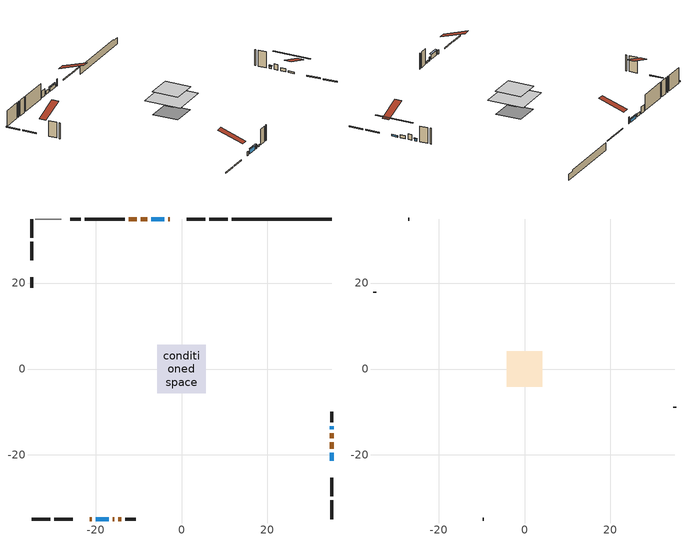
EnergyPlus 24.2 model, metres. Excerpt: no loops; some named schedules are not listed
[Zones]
conditioned space
 floor othersidecoefficients (Floor1 construction): -1.21,-1.21 -1.21,1.21 1.21,1.21 1.21,-1.21 z0.31
 floor adiabatic (AdiabaticFloorConstruction): -5.66,-5.66 -5.66,5.66 5.66,5.66 5.66,-5.66 z2.75
 floor foundation (Slab1 construction): -3.91,-3.91 -3.91,3.91 3.91,3.91 3.91,-3.91 z-1.98
 wall outside (RimJoist1 construction): 10.82,34.91 6.48,34.91 / -34.91,-34.91 -30.57,-34.91 / -34.91,34.91 -34.91,30.57 / 34.91,-34.91 34.91,-30.57 z0.31:0.61
 wall outside (RimJoist2 construction): 5.55,34.91 1.21,34.91 / -29.64,-34.91 -25.3,-34.91 / -34.91,29.64 -34.91,25.3 / 34.91,-29.64 34.91,-25.3 z0.31:0.61
 wall outside (AdiabaticWallConstruction): -4.04,34.91 -7.09,34.91 z0.31:1.38; -19.95,-34.91 -16.91,-34.91 z0.31:1.83; 34.91,-21.34 34.91,-19.51 z0.31:0.77; 34.91,-13.98 34.91,-13.37 z0.31:0.92
 wall outside (Wall2 construction): -23.48,34.91 -25.95,34.91 / -13.13,-34.91 -10.65,-34.91 / -34.91,21.34 -34.91,18.87 / 34.91,-12.44 34.91,-9.97 z0.31:5.19
 wall foundation (FoundationWall1 construction): 11.75,34.91,-1.98 11.75,34.91,0.31 32.6,34.91,0.31 32.6,34.91,-0.05 34.91,34.91,-0.05 34.91,34.91,-1.98
 wall othersidecoefficients (AdiabaticWallConstruction 1): -2.75,34.91 -3.11,34.91 z0.31:2.34
 wall othersidecoefficients (AdiabaticWallConstruction): -21.34,-34.91 -20.88,-34.91 / -15.98,-34.91 -15.59,-34.91 z0.31:1.53; 34.91,-18.58 34.91,-17.06 z0.31:1.23; 34.91,-16.13 34.91,-14.91 z0.31:1.99; -8.01,34.91 -9.54,34.91 z0.31:1.38; -10.47,34.91 -12.3,34.91 z0.31:2.44; -14.67,-34.91 -14.06,-34.91 z0.31:0.92
 wall othersidecoefficients (Wall1 construction): -13.23,34.91 -22.55,34.91 z0.31:5.19
 wall adiabatic (Wall4 construction): -28.03,34.91 -33.98,34.91 z0.31:5.19
 window (WindowConstruction 1): -4.04,34.91 -7.09,34.91 z0.31:1.38
 window (WindowConstruction 2): -19.95,-34.91 -16.91,-34.91 z0.31:1.83
 window (WindowConstruction 3): 34.91,-21.34 34.91,-19.51 z0.31:0.77
 window (WindowConstruction): 34.91,-13.98 34.91,-13.37 z0.31:0.92
 door inside (Door): -2.75,34.91 -3.11,34.91 z0.31:2.34
 door inside (Window 5): -21.34,-34.91 -20.88,-34.91 z0.31:1.53
 door inside (Window 6): -15.98,-34.91 -15.6,-34.91 z0.31:1.53
 door inside (Window): 34.91,-18.58 34.91,-17.06 z0.31:1.22
 door inside (Window 1): 34.91,-16.13 34.91,-14.91 z0.31:1.99
 door inside (Window 2): -8.02,34.91 -9.54,34.91 z0.31:1.38
 door inside (Window 3): -10.47,34.91 -12.3,34.91 z0.31:2.44
 door inside (Window 4): -14.67,-34.91 -14.06,-34.91 z0.31:0.92
 ceiling adiabatic (AdiabaticFloorConstruction): 5.66,-5.66 5.66,5.66 -5.66,5.66 -5.66,-5.66 z2.75
attic - vented
 floor to conditioned space (Floor2 construction Reversed): -4.09,-4.09 -4.09,4.09 4.09,4.09 4.09,-4.09 z5.19
 wall outside (Wall3 construction): -26.88,34.91 -27.1,34.91 / -9.73,-34.91 -9.5,-34.91 / -34.91,17.94 -34.91,17.71 / 34.91,-9.04 34.91,-8.81 z0.31:5.19
 roof outside (Roof1 construction): -1.82,34.91,5.19 -1.82,26.94,7.84 0.28,26.94,7.84 0.28,34.91,5.19; -22.27,-34.91,5.19 -22.27,-26.94,7.84 -24.37,-26.94,7.84 -24.37,-34.91,5.19; -34.91,22.27,5.19 -26.94,22.27,7.84 -26.94,24.37,7.84 -34.91,24.37,5.19; 34.91,-22.27,5.19 26.94,-22.27,7.84 26.94,-24.37,7.84 34.91,-24.37,5.19
shading: -7.29,34.91 -3.84,34.91 -3.84,35.32 -7.29,35.32 z1.58; -16.71,-34.91 -20.16,-34.91 -20.16,-35.32 -16.71,-35.32 z2.04; 34.91,-14.43 34.91,-26.42 35.32,-26.42 35.32,-14.43 z5.85; 34.91,-13.17 34.91,-14.18 35.32,-14.18 35.32,-13.17 z1.12
[Building]
Building 1: Terrain=Suburbs
[Site:Location]
Toronto City Centre_ON: Latitude {deg}=43.63; Longitude {deg}=-79.39; Time Zone {hr}=-5; Elevation {m}=77; Keep Site Location Information=Yes
[Site:GroundTemperature:Shallow]
5.01852, 3.26908, 3.12898, 3.95918, 7.29196, 10.6092, 13.4851, 15.3069, 15.4617, 13.9799, 11.1774, 7.9619
[Site:WaterMainsTemperature]
Calculation Method=Schedule; Temperature Schedule=mains temperature schedule
[Material] Roughness=Rough; Thermal Absorptance=0.9
Name | Thickness {m} | Conductivity {W/m-K} | Density {kg/m3} | Specific Heat {J/kg-K} | Solar Absorptance | Visible Absorptance
asphalt or fiberglass shingles | 0.00635 | 0.162714 | 1121.4 | 1465.45 | 0.4 | 0.4
ceiling loosefill ins | 0.0846667 | 0.0480833 | 16.02 | 1046.75 | 0.7 | 0.7
ceiling stud and cavity | 0.1397 | 0.102239 | 65.682 | 1177.47 | 0.7 | 0.7
concrete 4.0 in. | 0.1016 | 1.803125 | 2242.8 | 837.4 | 0.7 | 0.7
concrete 8.0 in. | 0.2032 | 1.803125 | 2242.8 | 837.4 | 0.7 | 0.7
door material | 0.04445 | 0.746041 | 512.64 | 1214.23 | 0.7 | 0.7
door material 1 | 0.04445 | 0.72309 | 512.64 | 1214.23 | 0.7 | 0.7
door material 2 | 0.04445 | 0.727956 | 512.64 | 1214.23 | 0.7 | 0.7
door material 3 | 0.04445 | 0.711738 | 512.64 | 1214.23 | 0.7 | 0.7
door material 4 | 0.04445 | 0.758936 | 512.64 | 1214.23 | 0.7 | 0.7
door material 5 | 0.04445 | 2.524375 | 512.64 | 1214.23 | 0.7 | 0.7
door material 6 | 0.04445 | 0.880494 | 512.64 | 1214.23 | 0.7 | 0.7
exterior vertical ins | 0.00200675 | 0.029427 | 32.04 | 1214.23 | 0.7 | 0.7
floor covering | 0.0127 | 0.0433444 | 54.468 | 1339.84 | 0.6 | 0.6
floor rigid ins | 0.051816 | 0.029427 | 32.04 | 1214.23 | 0.7 | 0.7
floor rigid ins 1; wall rigid ins | 0.512978 | 0.029427 | 32.04 | 1214.23 | 0.7 | 0.7
floor stud and cavity | 0.1397 | 0.836039 | 92.3553 | 1139.71 | 0.7 | 0.7
floor stud and cavity 1 | 0.1397 | 1.75129 | 37.0049 | 1207.88 | 0.7 | 0.7
furniture material conditioned space 1 | 0.1524 | 0.115458 | 640.8 | 1214.23 | 0.6 | 0.6
gypsum board | 0.0127 | 0.160291 | 801 | 837.4 | 0.6 | 0.6
gypsum board 1 | 0.0127 | 0.160291 | 801 | 837.4 | 0.7 | 0.7
osb sheathing 0.5 in. | 0.0127 | 0.115458 | 512.64 | 1214.23 | 0.4 | 0.4
osb sheathing 0.5 in. 1 | 0.0127 | 0.115458 | 512.64 | 1214.23 | 0.7 | 0.7
osb sheathing 0.75 in. | 0.01905 | 0.115458 | 512.64 | 1214.23 | 0.7 | 0.7
osb sheathing 2.0 in. | 0.0508 | 0.115458 | 512.64 | 1214.23 | 0.7 | 0.7
rim joist stud and cavity | 0.0508 | 0.0380316 | 125.044 | 1163.47 | 0.6 | 0.6
rim joist stud and cavity 1 | 0.0508 | 0.0377331 | 125.044 | 1163.47 | 0.6 | 0.6
wall stud and cavity | 0.1397 | 0.0760276 | 139.0536 | 1170.24 | 0.7 | 0.7
wall stud and cavity 1 | 0.1397 | 0.0834262 | 139.0536 | 1170.24 | 0.7 | 0.7
wall stud and cavity 2 | 0.0889 | 6.9971 | 50.32683 | 1063.81 | 0.6 | 0.6
wall stud and cavity 3 | 0.0889 | 0.380278 | 52.3479 | 1209.89 | 0.7 | 0.7
wall stud and cavity 4 | 0.0889 | 0.391764 | 83.0341 | 1211.67 | 0.7 | 0.7
wood siding | 0.0254 | 0.102417 | 544.68 | 1172.36 | 0.4 | 0.4
wood siding 1 | 0.00254 | 0.102417 | 544.68 | 1172.36 | 0.4 | 0.4
wood siding 2; wood siding 3; wood siding 4 | 0.0254 | 0.102417 | 544.68 | 1172.36 | 0.7 | 0.7
[WindowMaterial:SimpleGlazingSystem]
Name | U-Factor {W/m2-K} | Solar Heat Gain Coefficient
WindowMaterial | 3.35456 | 0.58
WindowMaterial 1 | 3.32674 | 0.67
WindowMaterial 2 | 3.31993 | 0.68
WindowMaterial 3 | 3.3591 | 0.58
[Construction]
AdiabaticFloorConstruction: floor stud and cavity 1, floor rigid ins 1, osb sheathing 0.75 in., floor covering
AdiabaticWallConstruction: wood siding 3, wall rigid ins, wall stud and cavity 3, gypsum board
AdiabaticWallConstruction 1: wood siding 4, wall rigid ins, wall stud and cavity 3, gypsum board
Door: door material 6
Floor1 construction: floor stud and cavity, floor rigid ins, osb sheathing 0.75 in., floor covering
Floor2 construction Reversed: gypsum board, ceiling stud and cavity, ceiling loosefill ins
FoundationWall1 construction: concrete 8.0 in., gypsum board 1
furniture construction conditioned space 1: furniture material conditioned space 1
PartitionWallConstruction: gypsum board, wall stud and cavity 4, gypsum board
RimJoist1 construction: wood siding 2, osb sheathing 2.0 in., rim joist stud and cavity
RimJoist2 construction: wood siding 2, osb sheathing 2.0 in., rim joist stud and cavity 1
Roof1 construction: asphalt or fiberglass shingles
Slab1 construction: concrete 4.0 in.
Wall1 construction; Wall4 construction: osb sheathing 0.5 in., wall stud and cavity, gypsum board
Wall2 construction: wood siding, osb sheathing 0.5 in. 1, wall stud and cavity 1, gypsum board
Wall3 construction: wood siding 1, wall stud and cavity 2
Window: door material
Window 1: door material 1
Window 2: door material 2
Window 3: door material 3
Window 4: door material 4
Window 5; Window 6: door material 5
WindowConstruction: WindowMaterial
WindowConstruction 1: WindowMaterial 1
WindowConstruction 2: WindowMaterial 2
WindowConstruction 3: WindowMaterial 3
[Zone] Multiplier=1; Part of Total Floor Area=Yes
Name | Volume {m3}
attic - vented | 28.9236
conditioned space | 489.6
[Space]
Name | Zone | Volume {m3}
attic - vented 1 | attic - vented | 28.9236
conditioned space 1 | conditioned space | 489.6
[ZoneInfiltration:EffectiveLeakageArea]
infil attic - vented 1: Zone or Space=attic - vented 1; Schedule=Always On Discrete; Effective Air Leakage Area {cm2}=2822.32; Stack Coefficient=0.000523965; Wind Coefficient=1.54658e-05
[ZoneMixing]
whole house fan mix: Zone or Space=attic - vented; Schedule=Always On Continuous; Design Flow Rate Calculation Method=Flow/Zone; Design Flow Rate {m3/s}=0; Source Zone or Space=conditioned space
[SurfaceProperty:OtherSideCoefficients]
other non-freezing space: Combined Convective/Radiative Film Coefficient {W/m2-K}=8.35; Constant Temperature Coefficient=1; External Dry-Bulb Temperature Coefficient=0; Ground Temperature Coefficient=0; Wind Speed Coefficient=0; Zone Air Temperature Coefficient=0; Constant Temperature Schedule=other non-freezing space; Previous Other Side Temperature Coefficient=0
[SurfaceProperty:ExposedFoundationPerimeter]
Slab1: Exposed Perimeter Calculation Method=TotalExposedPerimeter; Total Exposed Perimeter {m}=23.165
[InternalMass] Zone or ZoneList=conditioned space; Space or SpaceList=conditioned space 1
Name | Construction | Surface Area {m2}
furniture mass conditioned space 1 | furniture construction conditioned space 1 | 78.0958
partition wall mass | PartitionWallConstruction | 195.24
[Lights]
interior lighting: Zone or ZoneList or Space or SpaceList=conditioned space 1; Schedule=interior lighting schedule; Design Level Calculation Method=LightingLevel; Lighting Level {W}=343.2; Return Air Fraction=0; Fraction Radiant=0.6; Fraction Visible=0.2; Fraction Replaceable=1
[People]
occupants: Zone or ZoneList or Space or SpaceList=conditioned space 1; Number of People Schedule=occupants schedule; Number of People Calculation Method=People; Number of People=3; Fraction Radiant=0.314171; Sensible Heat Fraction=0.56303; Activity Level Schedule=occupants activity schedule; Carbon Dioxide Generation Rate {m3/s-W}=0; Enable ASHRAE 55 Comfort Warnings=No; Mean Radiant Temperature Calculation Type=EnclosureAveraged
[ElectricEquipment] Zone or ZoneList or Space or SpaceList=conditioned space 1; Design Level Calculation Method=EquipmentLevel
Name | Schedule | Design Level {W} | Fraction Latent | Fraction Radiant | Fraction Lost
clothes dryer | clothes dryer schedule | 140.772 | 0.015 | 0.081 | 0.85
clothes washer | clothes washer schedule | 32.1985 | 0.03 | 0.162 | 0.7
cooking range | cooking range schedule | 208.969 | 0.08 | 0.432 | 0.2
dishwasher | dishwasher schedule | 66.8632 | 0.3 | 0.18 | 0.4
fridge | fridge schedule | 72.9452 | 0 | 0.6 | 0
mech vent bath fan 0 | mech vent bath fan 0 schedule | 50.2 | 0 | 0 | 1
mech vent house fan | mech vent house fan schedule | 0 | 0 | 0 | 1
mech vent house fan cfis | mech vent house fan cfis schedule | 0 | 0 | 0 | 0
mech vent range fan 0 | mech vent range fan 0 schedule | 57 | 0 | 0 | 1
misc plug loads | misc plug loads schedule | 494.7 | 0.045 | 0.513 | 0.1
whole house fan | Always On Discrete | 0 | 0 | 0 | 1
[OtherEquipment] Zone or ZoneList or Space or SpaceList=conditioned space 1; Design Level Calculation Method=EquipmentLevel
Name | Fuel Type | Schedule | Design Level {W} | Fraction Latent | Fraction Radiant | Fraction Lost
clothes dryer 1 | Electricity | clothes dryer schedule | 0 | 0.015 | 0.081 | 0.85
cooking range 1 | Electricity | cooking range schedule | 0 | 0.08 | 0.432 | 0.2
general water use latent | None | general water use schedule | 59.3978 | 1 | 0 | 0
general water use sensible | None | general water use schedule | -58.539 | 0 | 0.6 | 0
mech vent house fan latent load | None | Always On Discrete | 0 | 1 | 0 | 0
mech vent house fan sensible load | None | Always On Discrete | 0 | 0 | 0 | 0
water heater energy adjustment1 | NaturalGas | Always On Discrete | 0.01 | 0 | 0 | 1
[ZoneInfiltration:DesignFlowRate] Zone or ZoneList or Space or SpaceList=conditioned space 1; Schedule=Always On Discrete; Design Flow Rate Calculation Method=Flow/Zone; Design Flow Rate {m3/s}=0
infil flow; natural vent flow; whole house fan flow
[AvailabilityManager:Scheduled]
central ac and furnace airloop Availability Manager: Schedule=Always On Discrete
[Foundation:Kiva]
Foundation Kiva 1: Initial Indoor Air Temperature {C}=18; Wall Height Above Grade {m}=0.309982; Wall Depth Below Slab {m}=0.2032; Custom Block Material Name 1=exterior vertical ins; Custom Block Depth 1 {m}=2.28999; Custom Block X Position 1 {m}=0.2159; Custom Block Z Position 1 {m}=0
[Foundation:Kiva:Settings]
Soil Conductivity {W/m-K}=0.849921; Soil Density {kg/m3}=1842.3; Soil Specific Heat {J/kg-K}=418.7; Ground Solar Absorptivity=0.9; Ground Thermal Absorptivity=0.9; Ground Surface Roughness {m}=0.03; Far-Field Width {m}=40; Deep-Ground Boundary Condition=ZeroFlux; Deep-Ground Depth {m}=40; Minimum Cell Dimension {m}=0.2; Maximum Cell Growth Coefficient=3; Simulation Timestep=Timestep
[Exterior:Lights]
exterior lighting: Schedule=exterior lighting schedule; Design Level {W}=75.6
[EnergyManagementSystem:GlobalVariable]
central_ac_and_furnace_airloop_Fan_RTF
infil_program_Qfan
infil_program_Qinf
natural_vent_program_Qnv
natural_vent_program_Qwhf
[EnergyManagementSystem:Sensor]
Name | Output:Variable or Output:Meter Index Key | Output:Variable or Output:Meter
airflow_gain | infil flow | Infiltration Sensible Heat Gain Energy
airflow_gain_1 | natural vent flow | Infiltration Sensible Heat Gain Energy
airflow_gain_2 | whole house fan flow | Infiltration Sensible Heat Gain Energy
airflow_loss | infil flow | Infiltration Sensible Heat Loss Energy
airflow_loss_1 | natural vent flow | Infiltration Sensible Heat Loss Energy
airflow_loss_2 | whole house fan flow | Infiltration Sensible Heat Loss Energy
clg_load_cond |  | Cooling:EnergyTransfer:Zone:CONDITIONED SPACE
clg_sp_s; clg_sp_s_1 | cooling setpoint | Schedule Value
clothes_dryer_exhaust_0_sch_s | clothes dryer exhaust 0 schedule | Schedule Value
cool_season | cooling season schedule | Schedule Value
htg_load_cond |  | Heating:EnergyTransfer:Zone:CONDITIONED SPACE
htg_sp_s; htg_sp_s_1 | heating setpoint | Schedule Value
ig_ee_conv | clothes dryer | Electric Equipment Convective Heating Energy
ig_ee_conv_2 | cooking range | Electric Equipment Convective Heating Energy
ig_ee_conv_4 | fridge | Electric Equipment Convective Heating Energy
ig_ee_conv_5 | misc plug loads | Electric Equipment Convective Heating Energy
ig_ee_conv_6 | whole house fan | Electric Equipment Convective Heating Energy
ig_ee_rad | clothes dryer | Electric Equipment Radiant Heating Energy
ig_ee_rad_2 | cooking range | Electric Equipment Radiant Heating Energy
ig_ee_rad_4 | fridge | Electric Equipment Radiant Heating Energy
ig_ee_rad_5 | misc plug loads | Electric Equipment Radiant Heating Energy
ig_ee_rad_6 | whole house fan | Electric Equipment Radiant Heating Energy
ig_lgt_conv | interior lighting | Lights Convective Heating Energy
ig_lgt_rad | interior lighting | Lights Radiant Heating Energy
ig_lgt_vis | interior lighting | Lights Visible Radiation Heating Energy
ig_oe_conv | clothes dryer 1 | Other Equipment Convective Heating Energy
ig_oe_conv_1 | cooking range 1 | Other Equipment Convective Heating Energy
ig_oe_conv_2 | general water use latent | Other Equipment Convective Heating Energy
ig_oe_conv_3 | general water use sensible | Other Equipment Convective Heating Energy
ig_oe_conv_4 | water heater energy adjustment1 | Other Equipment Convective Heating Energy
ig_oe_rad | clothes dryer 1 | Other Equipment Radiant Heating Energy
ig_oe_rad_1 | cooking range 1 | Other Equipment Radiant Heating Energy
ig_oe_rad_2 | general water use latent | Other Equipment Radiant Heating Energy
ig_oe_rad_3 | general water use sensible | Other Equipment Radiant Heating Energy
ig_oe_rad_4 | water heater energy adjustment1 | Other Equipment Radiant Heating Energy
ig_ppl_conv | occupants | People Convective Heating Energy
ig_ppl_rad | occupants | People Radiant Heating Energy
im_conv | furniture mass conditioned space 1 | Surface Inside Face Convection Heat Gain Energy
im_conv_1 | partition wall mass | Surface Inside Face Convection Heat Gain Energy
im_ig | furniture mass conditioned space 1 | Surface Inside Face Internal Gains Radiation Heat Gain Energy
im_ig_1 | partition wall mass | Surface Inside Face Internal Gains Radiation Heat Gain Energy
im_lgt | furniture mass conditioned space 1 | Surface Inside Face Lights Radiation Heat Gain Energy
im_lgt_1 | partition wall mass | Surface Inside Face Lights Radiation Heat Gain Energy
im_sol | furniture mass conditioned space 1 | Surface Inside Face Solar Radiation Heat Gain Energy
im_sol_1 | partition wall mass | Surface Inside Face Solar Radiation Heat Gain Energy
im_surf | furniture mass conditioned space 1 | Surface Inside Face Net Surface Thermal Radiation Heat Gain Energy
im_surf_1 | partition wall mass | Surface Inside Face Net Surface Thermal Radiation Heat Gain Energy
mech_vent_bath_fan_0_sch_s | mech vent bath fan 0 schedule | Schedule Value
mech_vent_range_fan_0_sch_s | mech vent range fan 0 schedule | Schedule Value
mv_conv | mech vent bath fan 0 | Electric Equipment Convective Heating Energy
mv_conv_1 | mech vent house fan | Electric Equipment Convective Heating Energy
mv_conv_2 | mech vent house fan cfis | Electric Equipment Convective Heating Energy
mv_conv_3 | mech vent range fan 0 | Electric Equipment Convective Heating Energy
mv_conv_4 | mech vent house fan latent load | Other Equipment Convective Heating Energy
mv_conv_5 | mech vent house fan sensible load | Other Equipment Convective Heating Energy
mv_rad | mech vent bath fan 0 | Electric Equipment Radiant Heating Energy
mv_rad_1 | mech vent house fan | Electric Equipment Radiant Heating Energy
mv_rad_2 | mech vent house fan cfis | Electric Equipment Radiant Heating Energy
mv_rad_3 | mech vent range fan 0 | Electric Equipment Radiant Heating Energy
mv_rad_4 | mech vent house fan latent load | Other Equipment Radiant Heating Energy
mv_rad_5 | mech vent house fan sensible load | Other Equipment Radiant Heating Energy
natural_vent_s | natural vent schedule | Schedule Value
oa_temp |  | Site Outdoor Air Drybulb Temperature
out_pb_s |  | Site Outdoor Air Barometric Pressure
out_wt_s |  | Site Outdoor Air Humidity Ratio
site_vw_s |  | Site Wind Speed
ss_back_out | Window10 | Surface Window Shortwave from Zone Back Out Window Heat Transfer Rate
ss_back_out_1 | Window12 | Surface Window Shortwave from Zone Back Out Window Heat Transfer Rate
ss_back_out_2 | Window14 | Surface Window Shortwave from Zone Back Out Window Heat Transfer Rate
ss_back_out_3 | Window9 | Surface Window Shortwave from Zone Back Out Window Heat Transfer Rate
ss_conv | Door1 | Surface Inside Face Convection Heat Gain Energy
ss_conv_1 | Window1 | Surface Inside Face Convection Heat Gain Energy
ss_conv_10 | Window8 | Surface Inside Face Convection Heat Gain Energy
ss_conv_11 | Window9 | Surface Inside Face Convection Heat Gain Energy
ss_conv_2 | Window10 | Surface Inside Face Convection Heat Gain Energy
ss_conv_3 | Window12 | Surface Inside Face Convection Heat Gain Energy
ss_conv_4 | Window14 | Surface Inside Face Convection Heat Gain Energy
ss_conv_5 | Window2 | Surface Inside Face Convection Heat Gain Energy
ss_conv_6 | Window3 | Surface Inside Face Convection Heat Gain Energy
ss_conv_7 | Window5 | Surface Inside Face Convection Heat Gain Energy
ss_conv_8 | Window6 | Surface Inside Face Convection Heat Gain Energy
ss_conv_9 | Window7 | Surface Inside Face Convection Heat Gain Energy
ss_ig | Door1 | Surface Inside Face Internal Gains Radiation Heat Gain Energy
ss_ig_1 | Window1 | Surface Inside Face Internal Gains Radiation Heat Gain Energy
ss_ig_10 | Window8 | Surface Inside Face Internal Gains Radiation Heat Gain Energy
ss_ig_11 | Window9 | Surface Inside Face Internal Gains Radiation Heat Gain Energy
ss_ig_2 | Window10 | Surface Inside Face Internal Gains Radiation Heat Gain Energy
ss_ig_3 | Window12 | Surface Inside Face Internal Gains Radiation Heat Gain Energy
ss_ig_4 | Window14 | Surface Inside Face Internal Gains Radiation Heat Gain Energy
ss_ig_5 | Window2 | Surface Inside Face Internal Gains Radiation Heat Gain Energy
ss_ig_6 | Window3 | Surface Inside Face Internal Gains Radiation Heat Gain Energy
ss_ig_7 | Window5 | Surface Inside Face Internal Gains Radiation Heat Gain Energy
ss_ig_8 | Window6 | Surface Inside Face Internal Gains Radiation Heat Gain Energy
ss_ig_9 | Window7 | Surface Inside Face Internal Gains Radiation Heat Gain Energy
ss_lgt | Door1 | Surface Inside Face Lights Radiation Heat Gain Energy
ss_lgt_1 | Window1 | Surface Inside Face Lights Radiation Heat Gain Energy
ss_lgt_2 | Window2 | Surface Inside Face Lights Radiation Heat Gain Energy
ss_lgt_3 | Window3 | Surface Inside Face Lights Radiation Heat Gain Energy
ss_lgt_4 | Window5 | Surface Inside Face Lights Radiation Heat Gain Energy
ss_lgt_5 | Window6 | Surface Inside Face Lights Radiation Heat Gain Energy
ss_lgt_6 | Window7 | Surface Inside Face Lights Radiation Heat Gain Energy
ss_lgt_7 | Window8 | Surface Inside Face Lights Radiation Heat Gain Energy
ss_sol | Door1 | Surface Inside Face Solar Radiation Heat Gain Energy
ss_sol_1 | Window1 | Surface Inside Face Solar Radiation Heat Gain Energy
ss_sol_2 | Window2 | Surface Inside Face Solar Radiation Heat Gain Energy
ss_sol_3 | Window3 | Surface Inside Face Solar Radiation Heat Gain Energy
ss_sol_4 | Window5 | Surface Inside Face Solar Radiation Heat Gain Energy
ss_sol_5 | Window6 | Surface Inside Face Solar Radiation Heat Gain Energy
ss_sol_6 | Window7 | Surface Inside Face Solar Radiation Heat Gain Energy
ss_sol_7 | Window8 | Surface Inside Face Solar Radiation Heat Gain Energy
ss_surf | Door1 | Surface Inside Face Net Surface Thermal Radiation Heat Gain Energy
ss_surf_1 | Window1 | Surface Inside Face Net Surface Thermal Radiation Heat Gain Energy
ss_surf_10 | Window8 | Surface Inside Face Net Surface Thermal Radiation Heat Gain Energy
ss_surf_11 | Window9 | Surface Inside Face Net Surface Thermal Radiation Heat Gain Energy
ss_surf_2 | Window10 | Surface Inside Face Net Surface Thermal Radiation Heat Gain Energy
ss_surf_3 | Window12 | Surface Inside Face Net Surface Thermal Radiation Heat Gain Energy
ss_surf_4 | Window14 | Surface Inside Face Net Surface Thermal Radiation Heat Gain Energy
ss_surf_5 | Window2 | Surface Inside Face Net Surface Thermal Radiation Heat Gain Energy
ss_surf_6 | Window3 | Surface Inside Face Net Surface Thermal Radiation Heat Gain Energy
ss_surf_7 | Window5 | Surface Inside Face Net Surface Thermal Radiation Heat Gain Energy
ss_surf_8 | Window6 | Surface Inside Face Net Surface Thermal Radiation Heat Gain Energy
ss_surf_9 | Window7 | Surface Inside Face Net Surface Thermal Radiation Heat Gain Energy
ss_trans_in | Window10 | Surface Window Transmitted Solar Radiation Rate
ss_trans_in_1 | Window12 | Surface Window Transmitted Solar Radiation Rate
ss_trans_in_2 | Window14 | Surface Window Transmitted Solar Radiation Rate
ss_trans_in_3 | Window9 | Surface Window Transmitted Solar Radiation Rate
ss_trans_out | Window10 | Surface Inside Face Initial Transmitted Diffuse Transmitted Out Window Solar Radiation Rate
ss_trans_out_1 | Window12 | Surface Inside Face Initial Transmitted Diffuse Transmitted Out Window Solar Radiation Rate
ss_trans_out_2 | Window14 | Surface Inside Face Initial Transmitted Diffuse Transmitted Out Window Solar Radiation Rate
ss_trans_out_3 | Window9 | Surface Inside Face Initial Transmitted Diffuse Transmitted Out Window Solar Radiation Rate
s_conv | Floor1 | Surface Inside Face Convection Heat Gain Energy
s_conv_1 | Floor2 | Surface Inside Face Convection Heat Gain Energy
s_conv_10 | RimJoist2:180 | Surface Inside Face Convection Heat Gain Energy
s_conv_11 | RimJoist2:270 | Surface Inside Face Convection Heat Gain Energy
s_conv_12 | RimJoist2:90 | Surface Inside Face Convection Heat Gain Energy
s_conv_13 | Slab1 | Surface Inside Face Convection Heat Gain Energy
s_conv_14 | Wall1 | Surface Inside Face Convection Heat Gain Energy
s_conv_15 | Wall2:0 | Surface Inside Face Convection Heat Gain Energy
s_conv_16 | Wall2:180 | Surface Inside Face Convection Heat Gain Energy
s_conv_17 | Wall2:270 | Surface Inside Face Convection Heat Gain Energy
s_conv_18 | Wall2:90 | Surface Inside Face Convection Heat Gain Energy
s_conv_19 | Wall4 | Surface Inside Face Convection Heat Gain Energy
s_conv_2 | FoundationWall1 | Surface Inside Face Convection Heat Gain Energy
s_conv_3 | inferred conditioned ceiling | Surface Inside Face Convection Heat Gain Energy
s_conv_4 | inferred conditioned floor | Surface Inside Face Convection Heat Gain Energy
s_conv_5 | RimJoist1:0 | Surface Inside Face Convection Heat Gain Energy
s_conv_6 | RimJoist1:180 | Surface Inside Face Convection Heat Gain Energy
s_conv_7 | RimJoist1:270 | Surface Inside Face Convection Heat Gain Energy
s_conv_8 | RimJoist1:90 | Surface Inside Face Convection Heat Gain Energy
s_conv_9 | RimJoist2:0 | Surface Inside Face Convection Heat Gain Energy
